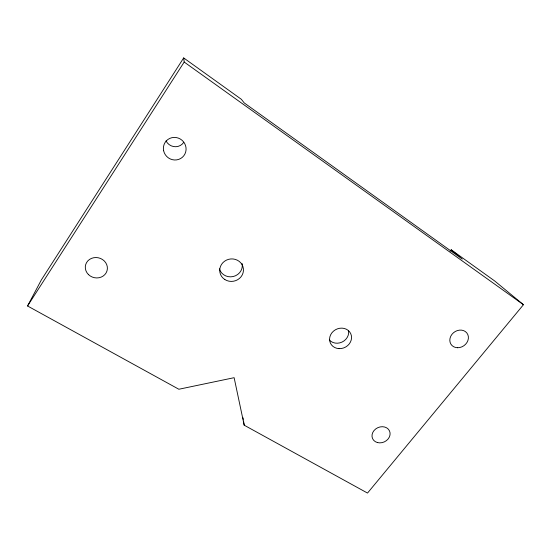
<?xml version="1.0" encoding="UTF-8"?>
<svg xmlns="http://www.w3.org/2000/svg" width="551" height="551" viewBox="0 0 551 551"><rect width="100%" height="100%" fill="white"/><g stroke="black" fill="none" stroke-linecap="round" stroke-linejoin="round"><path stroke-width="0.83" d="M451.221 249.803L494.681 280.969L523.45 304.71L367.517 493.069L244.196 425.2L234.127 377.69L178.861 389.247L27.55 305.977L41.366 279.894L183.669 57.931L241.345 99.29L244.196 102.892L462.248 259.094L451.221 249.803L450.153 251.16M27.55 305.977L184.192 62.049L183.669 57.931M184.192 62.049L523.45 304.71M242.991 417.761L243.26 419.414M243.528 421.067L244.196 425.2M183.758 142.316A10.441 10.111 45.9 0 1 166.03 140.918M348.604 330.944A11.027 9.884 -25.9 0 1 342.054 342.068A11.027 9.884 -25.9 0 1 329.353 340.001M242.137 263.557A11.681 11.054 -10.2 0 1 233.218 276.526A11.681 11.054 -10.2 0 1 219.394 268.812M163.64 150.754A11.495 11.158 40.4 0 0 182.36 157.297A11.495 11.158 40.4 0 0 178.214 138.053A11.495 11.158 40.4 0 0 163.64 150.754M339.092 348.631A11.213 10.021 -25.8 0 0 350.732 333.665A11.213 10.021 -25.8 0 0 331.854 332.859A11.213 10.021 -25.8 0 0 339.092 348.631M88.415 274.522A11.11 10.145 14.3 0 0 106.977 270.954A11.11 10.145 14.3 0 0 93.656 257.737A11.11 10.145 14.3 0 0 88.415 274.522M457.619 347.729A9.753 8.327 -35.2 0 0 467.813 334.588A9.753 8.327 -35.2 0 0 451.91 334.395A9.753 8.327 -35.2 0 0 457.619 347.729M377.394 442.549A9.298 7.81 -24.4 0 0 390.06 432.872A9.298 7.81 -24.4 0 0 375.692 428.953A9.298 7.81 -24.4 0 0 377.394 442.549M224.856 279.55A11.888 11.227 -10.5 0 0 243.425 270.83A11.888 11.227 -10.5 0 0 226.495 260.1A11.888 11.227 -10.5 0 0 224.856 279.55"/></g></svg>
